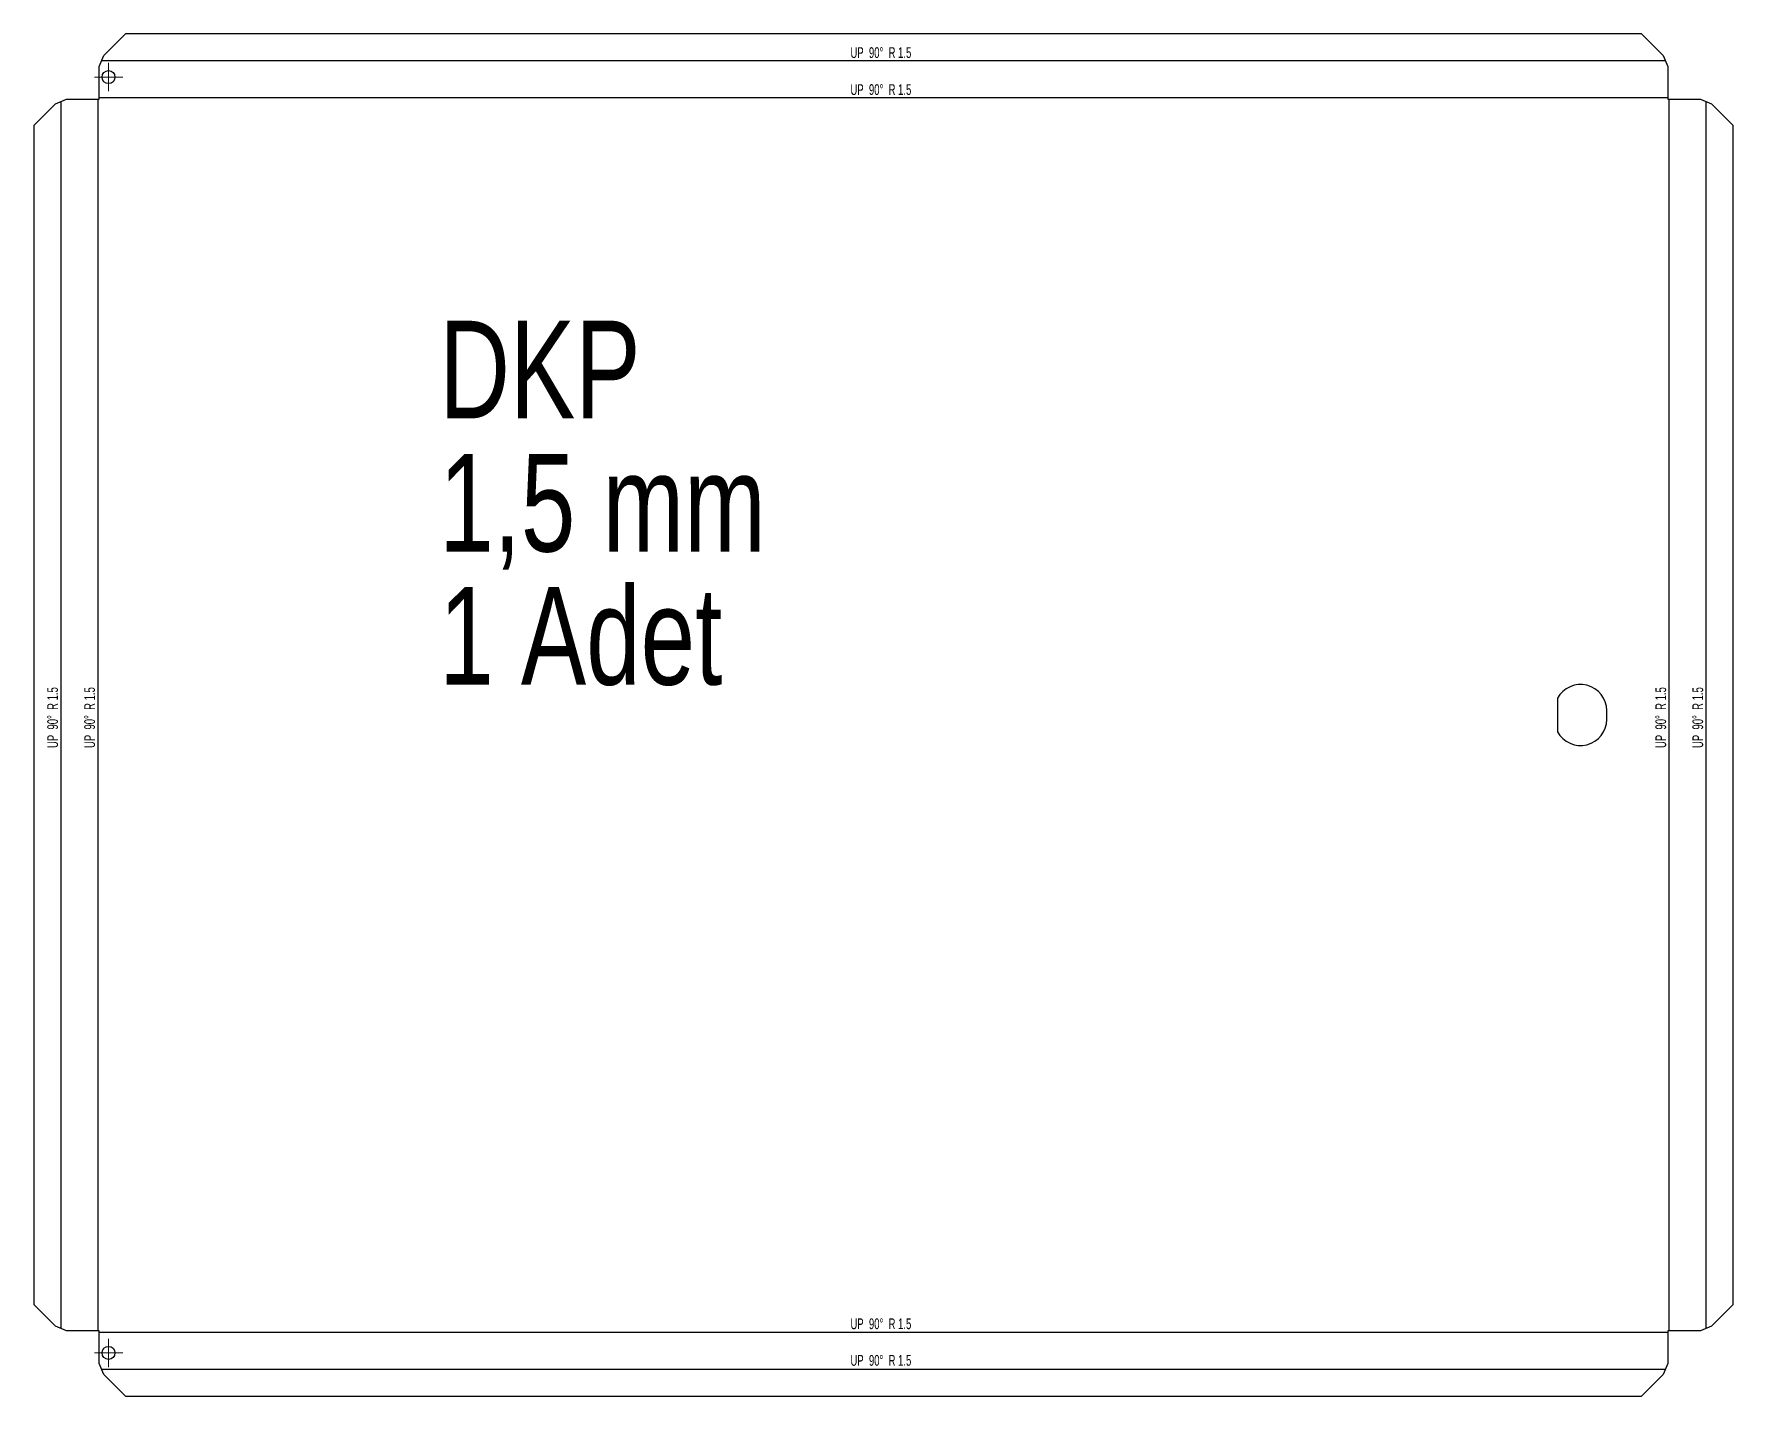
# Model space of a CAD drawing. Header units: millimetres. Extents: x -1996 to -388, y -1005 to 478.
# Drawn here: x -1096 to -543, y -992 to -548 of the extents above; entities that cross this region are included whole.
import ezdxf

# ---------------------------------------------------------------- set-up
doc = ezdxf.new("R2010")
doc.units = ezdxf.units.MM
doc.styles.add('SLDTEXTSTYLE0', font='TXT', dxfattribs={"width": 0.75})
doc.styles.add('SLDTEXTSTYLE1', font='TXT', dxfattribs={"width": 0.660714})

# ---------------------------------------------------------------- blocks, each defined once
blk = doc.blocks.new('SW_CENTERMARKSYMBOL_12')
at = {"color": 0, "linetype": 'Continuous', "lineweight": 18}
for p, q in [((-2.5, 0), (-4.6, 0)), ((0, 0), (-2.5, 0)), ((0, 2.5), (0, 4.6)), ((0, 0), (0, 2.5)), ((0, 0), (0, -2.5)), ((0, 0), (2.5, 0)), ((2.5, 0), (4.6, 0)), ((0, -2.5), (0, -4.6))]:
    blk.add_line(p, q, dxfattribs=at)
blk = doc.blocks.new('SW_CENTERMARKSYMBOL_13')
at = {"color": 0, "linetype": 'Continuous', "lineweight": 18}
for p, q in [((-2.5, 0), (-4.6, 0)), ((0, 0), (-2.5, 0)), ((0, 2.5), (0, 4.6)), ((0, 0), (0, 2.5)), ((0, 0), (0, -2.5)), ((0, 0), (2.5, 0)), ((2.5, 0), (4.6, 0)), ((0, -2.5), (0, -4.6))]:
    blk.add_line(p, q, dxfattribs=at)

msp = doc.modelspace()

# ---------------------------------------------------------------- linework, layer by layer
at = {"color": 7, "linetype": 'Continuous', "lineweight": 25}
for p, q in [((-1065.99, -548.47), (-1072.99, -555.47)), ((-572.85, -548.47), (-1065.99, -548.47)), ((-565.85, -555.47), (-572.85, -548.47)), ((-1074.49, -559), (-1072.99, -555.47)), ((-565.85, -555.47), (-564.35, -559)), ((-1074.49, -569.71), (-1074.49, -559)), ((-564.35, -559), (-564.35, -569.71)), ((-1088.74, -571.21), (-1095.74, -578.21)), ((-1088.74, -571.21), (-1085.2, -569.71)), ((-1085.2, -569.71), (-1074.49, -569.71)), ((-564.35, -569.71), (-553.64, -569.71)), ((-553.64, -569.71), (-550.1, -571.21)), ((-543.1, -578.21), (-550.1, -571.21)), ((-1095.74, -578.21), (-1095.74, -961.86)), ((-543.1, -961.86), (-543.1, -578.21)), ((-600.17, -764.6), (-600.17, -775.47)), ((-584.17, -771.47), (-584.17, -768.6)), ((-1095.74, -961.86), (-1088.74, -968.86)), ((-550.1, -968.86), (-543.1, -961.86)), ((-1085.2, -970.36), (-1088.74, -968.86)), ((-1074.49, -970.36), (-1085.2, -970.36)), ((-1074.49, -981.07), (-1074.49, -970.36)), ((-553.64, -970.36), (-564.35, -970.36)), ((-564.35, -970.36), (-564.35, -981.07)), ((-550.1, -968.86), (-553.64, -970.36)), ((-1072.99, -984.6), (-1074.49, -981.07)), ((-564.35, -981.07), (-565.85, -984.6)), ((-1072.99, -984.6), (-1065.99, -991.6)), ((-572.85, -991.6), (-565.85, -984.6)), ((-1065.99, -991.6), (-572.85, -991.6))]:
    msp.add_line(p, q, dxfattribs=at)
at = {"color": 7, "linetype": 'Continuous'}
for p, q in [((-565.1, -557.23), (-1073.74, -557.23)), ((-1086.97, -570.46), (-1086.97, -969.61)), ((-1074.94, -569.71), (-1074.94, -970.36)), ((-564.35, -569.27), (-1074.49, -569.27)), ((-563.9, -970.36), (-563.9, -569.71)), ((-551.87, -969.61), (-551.87, -570.46)), ((-1074.49, -970.8), (-564.35, -970.8)), ((-1073.74, -982.84), (-565.1, -982.84))]:
    msp.add_line(p, q, dxfattribs=at)
at = {"color": 7, "linetype": 'Continuous', "lineweight": 25}
for centre in [(-1071.49, -562.5), (-1071.49, -977.57)]:
    msp.add_circle(centre, 2.1, dxfattribs=at)
for centre, start, end in [((-592.67, -768.6), 0, 151.9275), ((-592.67, -771.47), 208.0725, 0)]:
    msp.add_arc(centre, 8.5, start, end, dxfattribs=at)

# ---------------------------------------------------------------- block references
at = {"color": 7, "linetype": 'Continuous', "lineweight": 18}
for name, p in [('SW_CENTERMARKSYMBOL_13', (-1071.49, -562.5)), ('SW_CENTERMARKSYMBOL_12', (-1071.49, -977.57))]:
    msp.add_blockref(name, p, dxfattribs=at)

# ---------------------------------------------------------------- texts
at = {"color": 7, "linetype": 'Continuous', "lineweight": 0}
for s, insert, char_height, attachment_point, style in [('UP  90°  R 1.5', (-820.27, -552.78), 3.5, 2, 'SLDTEXTSTYLE1'), ('UP  90°  R 1.5', (-820.27, -564.81), 3.5, 2, 'SLDTEXTSTYLE1'), ('DKP', (-963.92, -641.76), 31.75, 1, 'SLDTEXTSTYLE0'), ('1,5 mm', (-963.92, -685.1), 31.75, 1, 'SLDTEXTSTYLE0'), ('1 Adet', (-963.92, -728.43), 31.75, 1, 'SLDTEXTSTYLE0'), ('UP  90°  R 1.5', (-820.27, -966.35), 3.5, 2, 'SLDTEXTSTYLE1'), ('UP  90°  R 1.5', (-820.27, -978.25), 3.5, 2, 'SLDTEXTSTYLE1')]:
    msp.add_mtext(s, dxfattribs=dict(at, insert=insert, char_height=char_height, attachment_point=attachment_point, style=style))
at = {"color": 7, "linetype": 'Continuous', "lineweight": 0, "char_height": 3.5, "attachment_point": 2, "rotation": 90, "style": 'SLDTEXTSTYLE1'}
for insert in [(-1091.43, -770.88), (-1079.39, -770.88), (-568.36, -770.88), (-556.32, -770.88)]:
    msp.add_mtext('UP  90°  R 1.5', dxfattribs=dict(at, insert=insert))

doc.saveas('drawing.dxf')
